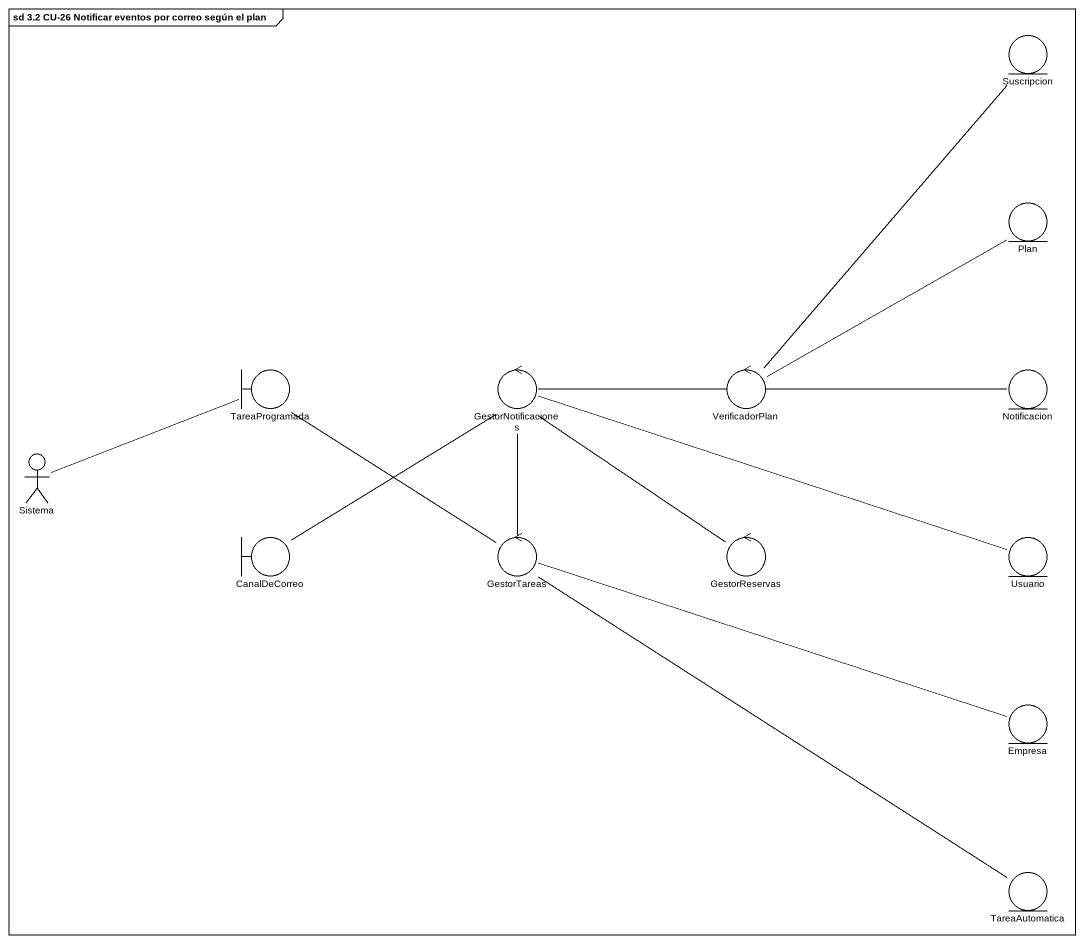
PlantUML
@startuml
mainframe sd 3.2 CU-26 Notificar eventos por correo según el plan
entity Suscripcion
entity Plan
boundary TareaProgramada
control GestorNotificaciones
control VerificadorPlan
entity Notificacion
actor Sistema
boundary CanalDeCorreo
control GestorTareas
control GestorReservas
entity Usuario
entity Empresa
entity TareaAutomatica
Suscripcion -- VerificadorPlan
Plan -left- VerificadorPlan
GestorNotificaciones -right- VerificadorPlan
GestorNotificaciones -right- Notificacion
GestorNotificaciones -- GestorTareas
GestorNotificaciones -- GestorReservas
GestorNotificaciones -right- Usuario
Sistema -right- TareaProgramada
CanalDeCorreo -up- GestorNotificaciones
GestorTareas -up- TareaProgramada
GestorTareas -- TareaAutomatica
Empresa -left- GestorTareas
@enduml
